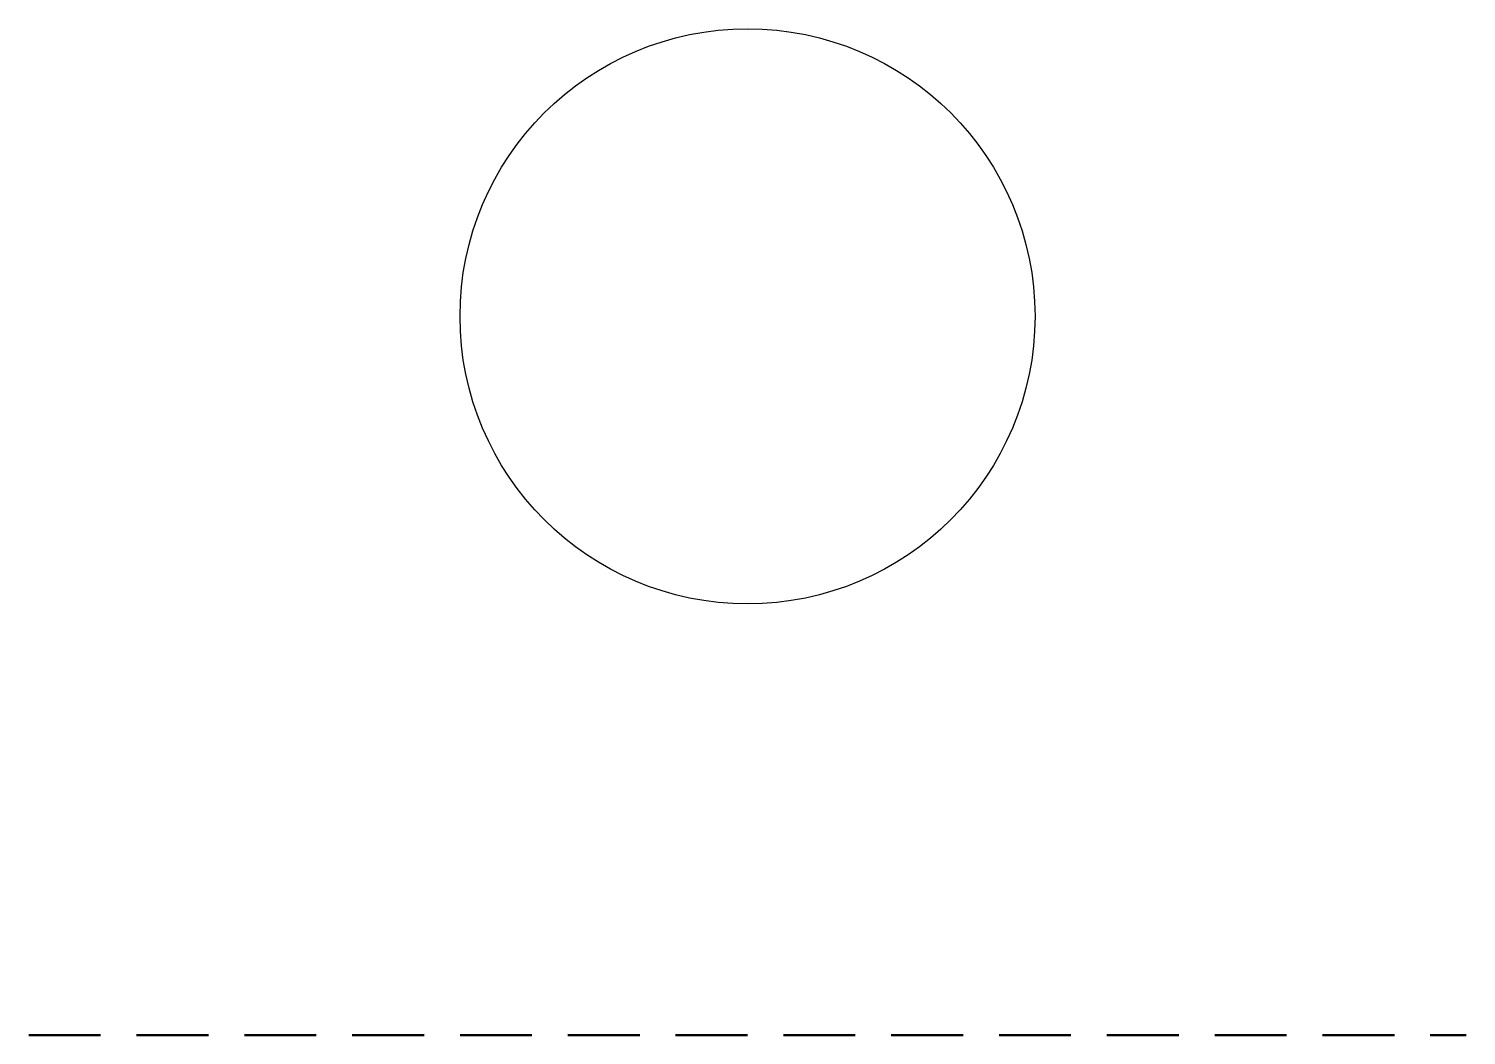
# Model space of a CAD drawing. Header units: metres. Extents: x 0 to 10, y 0 to 7.
import ezdxf

# ---------------------------------------------------------------- set-up
doc = ezdxf.new("R2010")
doc.units = ezdxf.units.M
doc.linetypes.add('DASHED', pattern=[0.75, 0.5, -0.25])
doc.layers.add('WALLS', color=1, linetype='DASHED', lineweight=50)

msp = doc.modelspace()

# ---------------------------------------------------------------- linework, layer by layer
at = {"color": 0, "linetype": 'BYBLOCK'}
msp.add_circle((5, 5), 2, dxfattribs=at)
at = {"layer": 'WALLS'}
msp.add_line((0, 0), (10, 0), dxfattribs=at)

doc.saveas('drawing.dxf')
